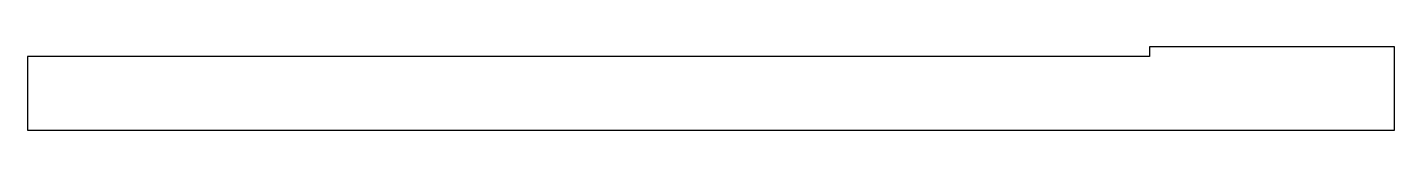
# Model space of a CAD drawing. Header units: millimetres. Extents: x 0 to 278, y 0 to 17.
import ezdxf

# ---------------------------------------------------------------- set-up
doc = ezdxf.new("R2010")
doc.units = ezdxf.units.MM

msp = doc.modelspace()

# ---------------------------------------------------------------- linework, layer by layer
for p, q in [((277.85, 17), (228, 17)), ((228, 17), (228, 15)), ((277.85, 0), (277.85, 17)), ((228, 15), (0, 15)), ((0, 15), (0, 0)), ((0, 0), (277.85, 0))]:
    msp.add_line(p, q)

doc.saveas('drawing.dxf')
